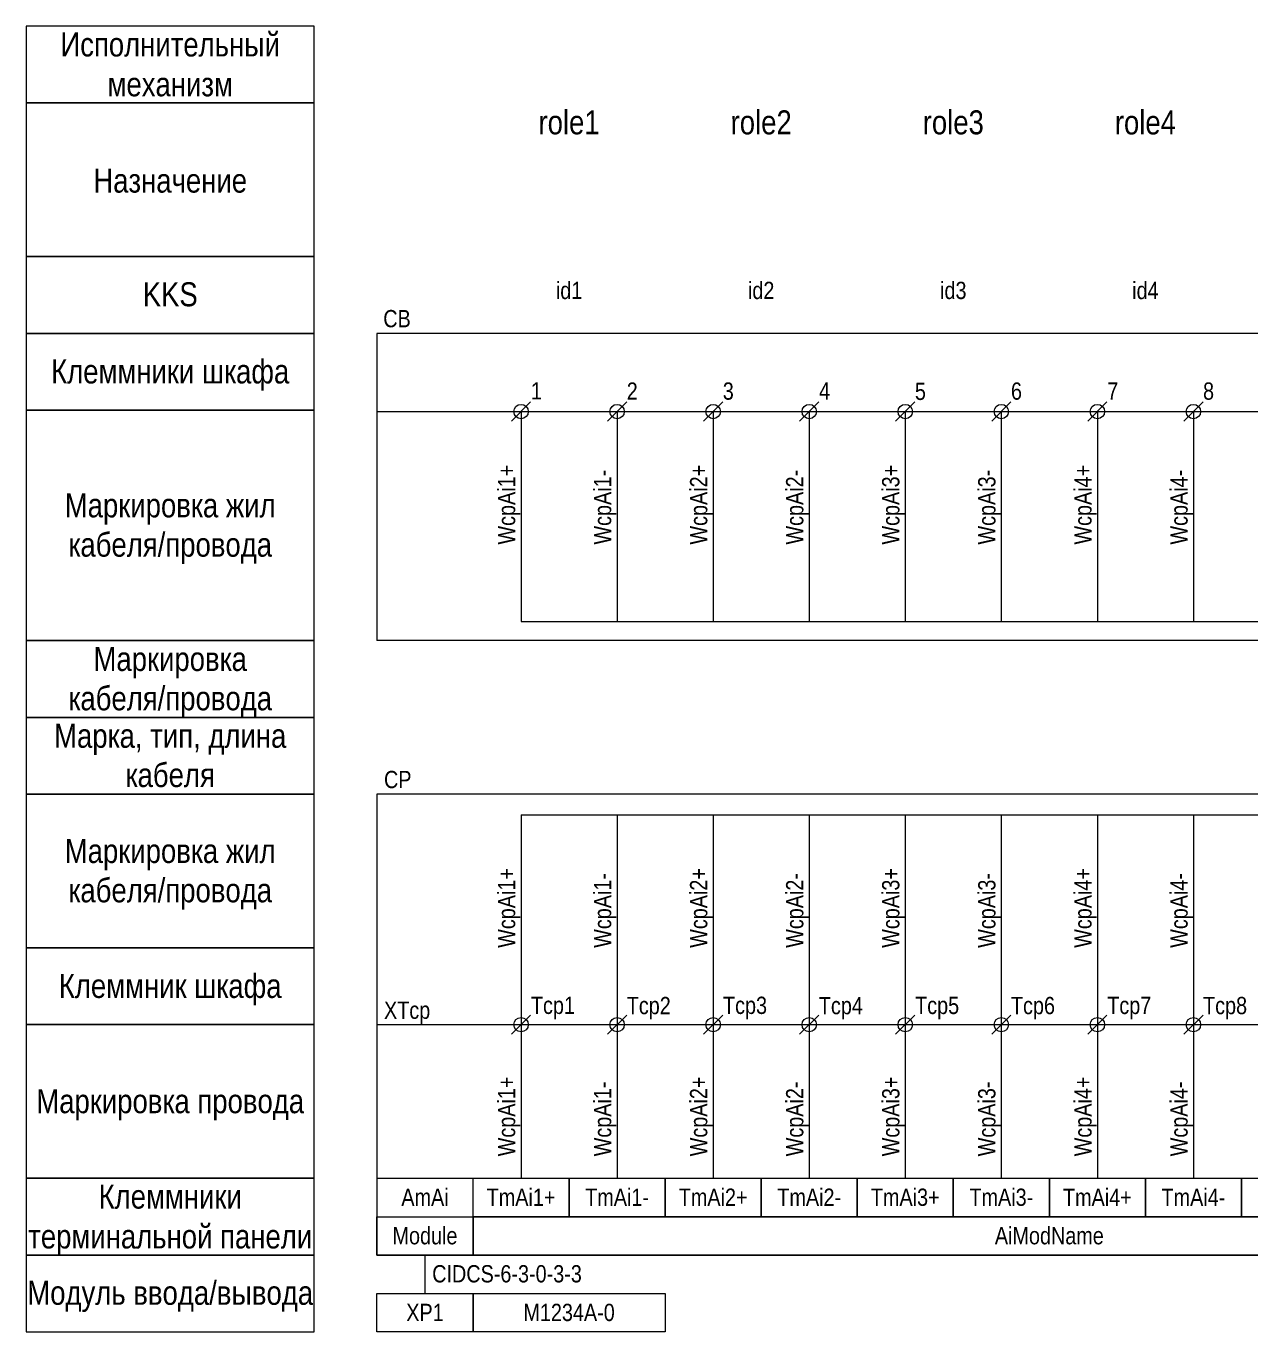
# Model space of a CAD drawing. Header units: millimetres. Extents: x 20 to 329, y -141 to -5.
# Drawn here: x 20 to 147.5, y -141 to -5 of the extents above; entities that cross this region are included whole.
import ezdxf

# ---------------------------------------------------------------- set-up
doc = ezdxf.new("R2010")
doc.units = ezdxf.units.MM
doc.header["$MEASUREMENT"] = 0
doc.linetypes.add('1_1', pattern=[2000, 1000, -1000])
doc.linetypes.add('4_2_1_2', pattern=[6702.777624, 3527.777672, -1763.888836, 0, -1411.111116])
for name, color, linetype in [('cp_names', 7, 'Continuous'), ('cp_params_ai', 7, 'Continuous'), ('cp_params_di', 7, 'Continuous'), ('cp_static_ai', 7, 'Continuous'), ('cp_static_di', 7, 'Continuous'), ('cp_static_do', 7, 'Continuous'), ('id_names', 7, 'Continuous'), ('id_params_ai', 7, 'Continuous'), ('id_static_ai', 7, 'Continuous'), ('id_static_di', 7, 'Continuous')]:
    doc.layers.add(name, color=color, linetype=linetype)
doc.styles.add('СГЕНЕРИР_СТИЛЬ_1', font='')
doc.styles.get('СГЕНЕРИР_СТИЛЬ_1').set_extended_font_data('Arial Narrow')

msp = doc.modelspace()

# ---------------------------------------------------------------- linework, layer by layer
at = {"layer": 'cp_names', "color": 7, "linetype": 'Continuous', "lineweight": 15, "ltscale": 100}
for points in [[(20, -101), (50, -101), (50, -85), (20, -85)], [(20, -109), (50, -109), (50, -101), (20, -101)], [(20, -125), (50, -125), (50, -109), (20, -109)], [(20, -133), (50, -133), (50, -125), (20, -125)], [(20, -141), (50, -141), (50, -133), (20, -133)]]:
    msp.add_lwpolyline(points, close=True, dxfattribs=at)
at = {"layer": 'cp_static_ai', "color": 7, "linetype": 'Continuous', "lineweight": 15, "ltscale": 100}
for p, q in [((70.52577, -46.142885), (72.52577, -44.142885)), ((80.52577, -46.142885), (82.52577, -44.142885)), ((90.52577, -46.142885), (92.52577, -44.142885)), ((100.52577, -46.142885), (102.52577, -44.142885)), ((110.52577, -46.142885), (112.52577, -44.142885)), ((120.52577, -46.142885), (122.52577, -44.142885)), ((130.52577, -46.142885), (132.52577, -44.142885)), ((140.52577, -46.142885), (142.52577, -44.142885)), ((70.525773, -109.999996), (72.525773, -107.999996)), ((80.525773, -109.999996), (82.525773, -107.999996)), ((90.52577, -109.999996), (92.52577, -107.999996)), ((100.52577, -109.999996), (102.52577, -107.999996)), ((110.525766, -109.999996), (112.525766, -107.999996)), ((120.525766, -109.999996), (122.525766, -107.999996)), ((130.525763, -109.999996), (132.525763, -107.999996)), ((140.525763, -109.999996), (142.525763, -107.999996)), ((71.525773, -108.999996), (71.525773, -125)), ((81.525773, -108.999996), (81.525773, -125)), ((91.52577, -108.999996), (91.52577, -125)), ((101.52577, -108.999996), (101.52577, -125)), ((111.525766, -108.999996), (111.525766, -125)), ((121.525766, -108.999996), (121.525766, -125)), ((131.525763, -108.999996), (131.525763, -125)), ((141.525763, -108.999996), (141.525763, -125)), ((56.525773, -125), (329.325188, -125)), ((56.525773, -133), (329.325188, -133))]:
    msp.add_line(p, q, dxfattribs=at)
at = {"layer": 'cp_static_ai', "color": 7, "linetype": '1_1', "lineweight": 15, "ltscale": 100}
for p, q in [((329.325188, -85), (56.525773, -85)), ((56.525773, -85), (56.525773, -133))]:
    msp.add_line(p, q, dxfattribs=at)
at = {"layer": 'cp_static_ai', "color": 7, "linetype": 'Continuous', "lineweight": 15, "ltscale": 100}
for points in [[(66.525773, -125), (76.525773, -125), (76.525773, -129), (66.525773, -129)], [(76.525773, -125), (86.525773, -125), (86.525773, -129), (76.525773, -129)], [(86.52577, -125), (96.52577, -125), (96.52577, -129), (86.52577, -129)], [(96.52577, -125), (106.52577, -125), (106.52577, -129), (96.52577, -129)], [(106.525766, -125), (116.525766, -125), (116.525766, -129), (106.525766, -129)], [(116.525766, -125), (126.525766, -125), (126.525766, -129), (116.525766, -129)], [(126.525763, -125), (136.525763, -125), (136.525763, -129), (126.525763, -129)], [(136.525763, -125), (146.525763, -125), (146.525763, -129), (136.525763, -129)], [(146.52576, -125), (156.52576, -125), (156.52576, -129), (146.52576, -129)], [(66.525773, -129), (186.525753, -129), (186.525753, -133), (66.525773, -133)]]:
    msp.add_lwpolyline(points, close=True, dxfattribs=at)
for centre in [(71.52577, -45.142885), (81.52577, -45.142885), (91.52577, -45.142885), (101.52577, -45.142885), (111.52577, -45.142885), (121.52577, -45.142885), (131.52577, -45.142885), (141.52577, -45.142885), (71.525773, -108.999996), (81.525773, -108.999996), (91.52577, -108.999996), (101.52577, -108.999996), (111.525766, -108.999996), (121.525766, -108.999996), (131.525763, -108.999996), (141.525763, -108.999996)]:
    msp.add_circle(centre, 0.75, dxfattribs=at)
at = {"layer": 'cp_static_di', "color": 7, "linetype": '4_2_1_2', "lineweight": 15, "ltscale": 100}
for p, q in [((56.525773, -45.142885), (319.325188, -45.142885)), ((56.525773, -109), (319.325188, -109))]:
    msp.add_line(p, q, dxfattribs=at)
at = {"layer": 'cp_static_di', "color": 7, "linetype": 'Continuous', "lineweight": 15, "ltscale": 100}
for p, q in [((71.52577, -45.142885), (71.525771, -66.999962)), ((81.52577, -45.142885), (81.525771, -66.999962)), ((91.525766, -45.142885), (91.525768, -66.999962)), ((101.525766, -45.142885), (101.525768, -66.999962)), ((111.525763, -45.142885), (111.525765, -66.999962)), ((121.525763, -45.142885), (121.525765, -66.999962)), ((131.52576, -45.142885), (131.525761, -66.999962)), ((141.52576, -45.142885), (141.525761, -66.999962)), ((71.525771, -87.142919), (71.525773, -108.999996)), ((71.525771, -87.142919), (311.525735, -87.142919)), ((81.525771, -87.142919), (81.525773, -108.999996)), ((91.525768, -87.142919), (91.52577, -108.999996)), ((101.525768, -87.142919), (101.52577, -108.999996)), ((111.525765, -87.142919), (111.525766, -108.999996)), ((121.525765, -87.142919), (121.525766, -108.999996)), ((131.525761, -87.142919), (131.525763, -108.999996)), ((141.525761, -87.142919), (141.525763, -108.999996))]:
    msp.add_line(p, q, dxfattribs=at)
at = {"layer": 'cp_static_do', "color": 7, "linetype": 'Continuous', "lineweight": 15, "ltscale": 100}
msp.add_line((61.525773, -133), (61.525773, -137), dxfattribs=at)
for points in [[(66.525773, -133), (56.525773, -133), (56.525773, -129), (66.525773, -129)], [(66.525773, -141), (56.525773, -141), (56.525773, -137), (66.525773, -137)], [(66.525773, -137), (86.525773, -137), (86.525773, -141), (66.525773, -141)]]:
    msp.add_lwpolyline(points, close=True, dxfattribs=at)
at = {"layer": 'id_names', "color": 7, "linetype": 'Continuous', "lineweight": 15, "ltscale": 100}
for points in [[(20, -13), (50, -13), (50, -5), (20, -5)], [(20, -29), (50, -29), (50, -13), (20, -13)], [(20, -37), (50, -37), (50, -29), (20, -29)], [(20, -45), (50, -45), (50, -37), (20, -37)], [(20, -69), (50, -69), (50, -45), (20, -45)], [(20, -77), (50, -77), (50, -69), (20, -69)], [(20, -85), (50, -85), (50, -77), (20, -77)]]:
    msp.add_lwpolyline(points, close=True, dxfattribs=at)
at = {"layer": 'id_static_ai', "color": 7, "linetype": '1_1', "lineweight": 15, "ltscale": 100}
for p, q in [((56.525773, -37), (56.525773, -69)), ((319.325188, -37), (56.525773, -37)), ((319.325188, -69), (56.525773, -69))]:
    msp.add_line(p, q, dxfattribs=at)
at = {"layer": 'id_static_ai', "color": 7, "linetype": 'Continuous', "lineweight": 15, "ltscale": 100}
msp.add_line((71.525771, -66.999962), (311.525735, -66.999962), dxfattribs=at)

# ---------------------------------------------------------------- texts
at = {"layer": 'cp_names', "color": 7, "linetype": 'Continuous', "lineweight": 15, "insert": (35, -89.664115), "char_height": 2.5, "attachment_point": 2, "line_spacing_factor": 0.982786, "style": 'СГЕНЕРИР_СТИЛЬ_1'}
msp.add_mtext('\\A1;{\\pqc;\\fArial Narrow|b0|i0|c204|p34;Маркировка жил\\P\\pqc;\\fArial Narrow|b0|i0|c204|p34;кабеля/провода}', dxfattribs=at)
at = {"layer": 'cp_names', "color": 7, "linetype": 'Continuous', "lineweight": 15, "char_height": 2.5, "attachment_point": 2, "style": 'СГЕНЕРИР_СТИЛЬ_1'}
for s, insert in [('\\A1;{\\pqc;\\fArial Narrow|b0|i0|c204|p34;Клеммник\\fArial Narrow|b0|i0|c204|p34; шкафа}', (35, -103.717757)), ('\\A1;{\\pqc;\\fArial Narrow|b0|i0|c204|p34;Маркировка \\fArial Narrow|b0|i0|c204|p34;провода}', (35, -115.722933)), ('\\A1;{\\pqc;\\fArial Narrow|b0|i0|c204|p34;Модуль ввода/вывода}', (35.000029, -135.680589))]:
    msp.add_mtext(s, dxfattribs=dict(at, insert=insert))
at = {"layer": 'cp_names', "color": 7, "linetype": 'Continuous', "lineweight": 15, "insert": (35, -125.658923), "char_height": 2.5, "width": 30, "attachment_point": 2, "line_spacing_factor": 0.996518, "style": 'СГЕНЕРИР_СТИЛЬ_1'}
msp.add_mtext('\\A1;{\\pqc;\\fArial Narrow|b0|i0|c204|p34;Клеммник\\fArial Narrow|b0|i0|c204|p34;и терминальной панели}', dxfattribs=at)
at = {"layer": 'cp_params_ai', "color": 7, "linetype": 'Continuous', "lineweight": 15, "char_height": 1.8, "attachment_point": 1, "rotation": 90, "style": 'СГЕНЕРИР_СТИЛЬ_1'}
for s, insert in [('\\A1;{\\pql;\\fArial Narrow|b0|i0|c204|p34;WcpAi1\\fArial Narrow|b0|i0|c204|p34;+}', (69.116312, -58.999961)), ('\\A1;{\\pql;\\fArial Narrow|b0|i0|c204|p34;Wcp\\fArial Narrow|b0|i0|c204|p34;Ai\\fArial Narrow|b0|i0|c204|p34;1-}', (79.116307, -58.999961)), ('\\A1;{\\pql;\\fArial Narrow|b0|i0|c204|p34;WcpAi\\fArial Narrow|b0|i0|c204|p34;2\\fArial Narrow|b0|i0|c204|p34;+}', (89.116308, -58.999961)), ('\\A1;{\\pql;\\fArial Narrow|b0|i0|c204|p34;WcpAi\\fArial Narrow|b0|i0|c204|p34;2\\fArial Narrow|b0|i0|c204|p34;-}', (99.116304, -58.999961)), ('\\A1;{\\pql;\\fArial Narrow|b0|i0|c204|p34;WcpAi\\fArial Narrow|b0|i0|c204|p34;3\\fArial Narrow|b0|i0|c204|p34;+}', (109.116305, -58.999961)), ('\\A1;{\\pql;\\fArial Narrow|b0|i0|c204|p34;WcpAi\\fArial Narrow|b0|i0|c204|p34;3\\fArial Narrow|b0|i0|c204|p34;-}', (119.116301, -58.999961)), ('\\A1;{\\pql;\\fArial Narrow|b0|i0|c204|p34;WcpAi\\fArial Narrow|b0|i0|c204|p34;4\\fArial Narrow|b0|i0|c204|p34;+}', (129.123925, -58.999961)), ('\\A1;{\\pql;\\fArial Narrow|b0|i0|c204|p34;WcpAi\\fArial Narrow|b0|i0|c204|p34;4\\fArial Narrow|b0|i0|c204|p34;-}', (139.123921, -58.999961)), ('\\A1;{\\pql;\\fArial Narrow|b0|i0|c204|p34;WcpAi1\\fArial Narrow|b0|i0|c204|p34;+}', (69.116313, -100.999995)), ('\\A1;{\\pql;\\fArial Narrow|b0|i0|c204|p34;Wcp\\fArial Narrow|b0|i0|c204|p34;Ai\\fArial Narrow|b0|i0|c204|p34;1-}', (79.116309, -100.999995)), ('\\A1;{\\pql;\\fArial Narrow|b0|i0|c204|p34;WcpAi\\fArial Narrow|b0|i0|c204|p34;2\\fArial Narrow|b0|i0|c204|p34;+}', (89.11631, -100.999995)), ('\\A1;{\\pql;\\fArial Narrow|b0|i0|c204|p34;WcpAi\\fArial Narrow|b0|i0|c204|p34;2\\fArial Narrow|b0|i0|c204|p34;-}', (99.116306, -100.999995)), ('\\A1;{\\pql;\\fArial Narrow|b0|i0|c204|p34;WcpAi\\fArial Narrow|b0|i0|c204|p34;3\\fArial Narrow|b0|i0|c204|p34;+}', (109.116307, -100.999995)), ('\\A1;{\\pql;\\fArial Narrow|b0|i0|c204|p34;WcpAi\\fArial Narrow|b0|i0|c204|p34;3\\fArial Narrow|b0|i0|c204|p34;-}', (119.116302, -100.999995)), ('\\A1;{\\pql;\\fArial Narrow|b0|i0|c204|p34;WcpAi\\fArial Narrow|b0|i0|c204|p34;4\\fArial Narrow|b0|i0|c204|p34;+}', (129.123927, -100.999995)), ('\\A1;{\\pql;\\fArial Narrow|b0|i0|c204|p34;WcpAi\\fArial Narrow|b0|i0|c204|p34;4\\fArial Narrow|b0|i0|c204|p34;-}', (139.123923, -100.999995)), ('\\A1;{\\pql;\\fArial Narrow|b0|i0|c204|p34;WcpAi1\\fArial Narrow|b0|i0|c204|p34;+}', (69.116313, -122.715373)), ('\\A1;{\\pql;\\fArial Narrow|b0|i0|c204|p34;Wcp\\fArial Narrow|b0|i0|c204|p34;Ai\\fArial Narrow|b0|i0|c204|p34;1-}', (79.116309, -122.715373)), ('\\A1;{\\pql;\\fArial Narrow|b0|i0|c204|p34;WcpAi\\fArial Narrow|b0|i0|c204|p34;2\\fArial Narrow|b0|i0|c204|p34;+}', (89.11631, -122.715373)), ('\\A1;{\\pql;\\fArial Narrow|b0|i0|c204|p34;WcpAi\\fArial Narrow|b0|i0|c204|p34;2\\fArial Narrow|b0|i0|c204|p34;-}', (99.116306, -122.715373)), ('\\A1;{\\pql;\\fArial Narrow|b0|i0|c204|p34;WcpAi\\fArial Narrow|b0|i0|c204|p34;3\\fArial Narrow|b0|i0|c204|p34;+}', (109.116307, -122.715373)), ('\\A1;{\\pql;\\fArial Narrow|b0|i0|c204|p34;Wcp\\fArial Narrow|b0|i0|c204|p34;Ai\\fArial Narrow|b0|i0|c204|p34;3-}', (119.116302, -122.715373)), ('\\A1;{\\pql;\\fArial Narrow|b0|i0|c204|p34;WcpAi\\fArial Narrow|b0|i0|c204|p34;4\\fArial Narrow|b0|i0|c204|p34;+}', (129.123927, -122.715373)), ('\\A1;{\\pql;\\fArial Narrow|b0|i0|c204|p34;Wcp\\fArial Narrow|b0|i0|c204|p34;Ai\\fArial Narrow|b0|i0|c204|p34;4-}', (139.123923, -122.715373))]:
    msp.add_mtext(s, dxfattribs=dict(at, insert=insert))
at = {"layer": 'cp_params_ai', "color": 7, "linetype": 'Continuous', "lineweight": 15, "char_height": 1.8, "style": 'СГЕНЕРИР_СТИЛЬ_1'}
for s, insert, attachment_point in [('\\A1;{\\pql;\\fArial Narrow|b0|i0|c204|p34;CP}', (57.259036, -82.566398), 1), ('\\A1;{\\pql;\\fArial Narrow|b0|i0|c204|p34;Tcp\\fArial Narrow|b0|i0|c204|p34;3}', (92.552627, -106.087352), 1), ('\\A1;{\\pql;\\fArial Narrow|b0|i0|c204|p34;XTcp}', (57.259036, -106.598162), 1), ('\\A1;{\\pql;\\fArial Narrow|b0|i0|c204|p34;Tcp1}', (72.55263, -106.087352), 1), ('\\A1;{\\pql;\\fArial Narrow|b0|i0|c204|p34;Tcp\\fArial Narrow|b0|i0|c204|p34;2}', (82.528954, -106.111029), 1), ('\\A1;{\\pql;\\fArial Narrow|b0|i0|c204|p34;Tcp\\fArial Narrow|b0|i0|c204|p34;4}', (102.528951, -106.118652), 1), ('\\A1;{\\pql;\\fArial Narrow|b0|i0|c204|p34;Tcp\\fArial Narrow|b0|i0|c204|p34;5}', (112.552624, -106.094976), 1), ('\\A1;{\\pql;\\fArial Narrow|b0|i0|c204|p34;Tcp\\fArial Narrow|b0|i0|c204|p34;6}', (122.528947, -106.111029), 1), ('\\A1;{\\pql;\\fArial Narrow|b0|i0|c204|p34;Tcp\\fArial Narrow|b0|i0|c204|p34;7}', (132.55262, -106.094976), 1), ('\\A1;{\\pql;\\fArial Narrow|b0|i0|c204|p34;Tcp\\fArial Narrow|b0|i0|c204|p34;8}', (142.528944, -106.111029), 1), ('\\A1;{\\pqc;\\fArial Narrow|b0|i0|c204|p34;Tm\\fArial Narrow|b0|i0|c204|p34;Ai\\fArial Narrow|b0|i0|c204|p34;1+}', (71.525773, -126.072897), 2), ('\\A1;{\\pqc;\\fArial Narrow|b0|i0|c204|p34;Tm\\fArial Narrow|b0|i0|c204|p34;Ai\\fArial Narrow|b0|i0|c204|p34;1-}', (81.525773, -126.072897), 2), ('\\A1;{\\pqc;\\fArial Narrow|b0|i0|c204|p34;Tm\\fArial Narrow|b0|i0|c204|p34;Ai\\fArial Narrow|b0|i0|c204|p34;2+}', (91.52577, -126.072893), 2), ('\\A1;{\\pqc;\\fArial Narrow|b0|i0|c204|p34;Tm\\fArial Narrow|b0|i0|c204|p34;Ai\\fArial Narrow|b0|i0|c204|p34;2-}', (101.52577, -126.072893), 2), ('\\A1;{\\pqc;\\fArial Narrow|b0|i0|c204|p34;Tm\\fArial Narrow|b0|i0|c204|p34;Ai\\fArial Narrow|b0|i0|c204|p34;3+}', (111.525766, -126.072893), 2), ('\\A1;{\\pqc;\\fArial Narrow|b0|i0|c204|p34;Tm\\fArial Narrow|b0|i0|c204|p34;Ai\\fArial Narrow|b0|i0|c204|p34;3-}', (121.525766, -126.072893), 2), ('\\A1;{\\pqc;\\fArial Narrow|b0|i0|c204|p34;Tm\\fArial Narrow|b0|i0|c204|p34;Ai\\fArial Narrow|b0|i0|c204|p34;4+}', (131.525763, -126.080517), 2), ('\\A1;{\\pqc;\\fArial Narrow|b0|i0|c204|p34;Tm\\fArial Narrow|b0|i0|c204|p34;Ai\\fArial Narrow|b0|i0|c204|p34;4-}', (141.525763, -126.080517), 2), ('\\A1;{\\pqc;\\fArial Narrow|b0|i0|c204|p34;AiModName}', (126.525763, -130.080512), 2)]:
    msp.add_mtext(s, dxfattribs=dict(at, insert=insert, attachment_point=attachment_point))
at = {"layer": 'cp_params_di', "color": 7, "linetype": 'Continuous', "lineweight": 15, "char_height": 1.8, "style": 'СГЕНЕРИР_СТИЛЬ_1'}
for s, insert, attachment_point in [('\\A1;{\\pql;\\fArial Narrow|b0|i0|c204|p34;CB}', (57.181387, -34.566396), 1), ('\\A1;{\\pqc;\\fArial Narrow|b0|i0|c204|p34;Am\\fArial Narrow|b0|i0|c204|p34;A\\fArial Narrow|b0|i0|c204|p34;i}', (61.525773, -126.080517), 2)]:
    msp.add_mtext(s, dxfattribs=dict(at, insert=insert, attachment_point=attachment_point))
at = {"layer": 'cp_static_ai', "color": 7, "linetype": 'Continuous', "lineweight": 15, "char_height": 1.8, "attachment_point": 1, "style": 'СГЕНЕРИР_СТИЛЬ_1'}
for s, insert in [('\\A1;{\\pql;\\fArial Narrow|b0|i0|c204|p34;1}', (72.55263, -42.087352)), ('\\A1;{\\pql;\\fArial Narrow|b0|i0|c204|p34;2}', (82.528954, -42.111029)), ('\\A1;{\\pql;\\fArial Narrow|b0|i0|c204|p34;\\fArial Narrow|b0|i0|c204|p34;\\fArial Narrow|b0|i0|c204|p34;3}', (92.528954, -42.111029)), ('\\A1;{\\pql;\\fArial Narrow|b0|i0|c204|p34;\\fArial Narrow|b0|i0|c204|p34;\\fArial Narrow|b0|i0|c204|p34;4}', (102.55263, -42.094976)), ('\\A1;{\\pql;\\fArial Narrow|b0|i0|c204|p34;\\fArial Narrow|b0|i0|c204|p34;\\fArial Narrow|b0|i0|c204|p34;5}', (112.528954, -42.138135)), ('\\A1;{\\pql;\\fArial Narrow|b0|i0|c204|p34;\\fArial Narrow|b0|i0|c204|p34;\\fArial Narrow|b0|i0|c204|p34;6}', (122.528954, -42.111029)), ('\\A1;{\\pql;\\fArial Narrow|b0|i0|c204|p34;\\fArial Narrow|b0|i0|c204|p34;7}', (132.55263, -42.114458)), ('\\A1;{\\pql;\\fArial Narrow|b0|i0|c204|p34;\\fArial Narrow|b0|i0|c204|p34;8}', (142.528954, -42.111029))]:
    msp.add_mtext(s, dxfattribs=dict(at, insert=insert))
at = {"layer": 'cp_static_do', "color": 7, "linetype": 'Continuous', "lineweight": 15, "char_height": 1.8, "attachment_point": 2, "style": 'СГЕНЕРИР_СТИЛЬ_1'}
for s, insert in [('\\A1;{\\pqc;\\fArial Narrow|b0|i0|c204|p34;Module}', (61.525773, -130.080516)), ('\\A1;{\\pqc;\\fArial Narrow|b0|i0|c204|p34;XP1}', (61.525773, -138.072891)), ('\\A1;{\\pqc;\\fArial Narrow|b0|i0|c204|p34;M12\\fArial Narrow|b0|i0|c204|p34;34A\\fArial Narrow|b0|i0|c204|p34;-0}', (76.525773, -138.0729))]:
    msp.add_mtext(s, dxfattribs=dict(at, insert=insert))
at = {"layer": 'id_names', "color": 7, "linetype": 'Continuous', "lineweight": 15, "char_height": 2.5, "attachment_point": 2, "style": 'СГЕНЕРИР_СТИЛЬ_1'}
for s, insert, line_spacing_factor in [('\\A1;{\\pqc;\\fArial Narrow|b0|i0|c204|p34;Исполнительный\\P\\pqc;\\fArial Narrow|b0|i0|c204|p34;механизм}', (35, -5.664115), 0.994649), ('\\A1;{\\pqc;\\fArial Narrow|b0|i0|c204|p34;Маркировка жил\\P\\pqc;\\fArial Narrow|b0|i0|c204|p34;кабеля/провода}', (35, -53.664115), 0.982786), ('\\A1;{\\pqc;\\fArial Narrow|b0|i0|c204|p34;Маркировка\\P\\pqc;\\fArial Narrow|b0|i0|c204|p34;кабеля/провода}', (35, -69.664113), 0.982786), ('\\A1;{\\pqc;\\fArial Narrow|b0|i0|c204|p34;Марка, тип\\fArial Narrow|b0|i0|c204|p34;, длина\\P\\pqc;\\fArial Narrow|b0|i0|c204|p34;кабеля}', (35, -77.664115), 0.98101)]:
    msp.add_mtext(s, dxfattribs=dict(at, insert=insert, line_spacing_factor=line_spacing_factor))
for s, insert in [('\\A1;{\\pqc;\\fArial Narrow|b0|i0|c204|p34;Назначение}', (35, -19.840591)), ('\\A1;{\\pqc;\\fArial Narrow|b0|i0|c204|p34;KKS}', (35, -31.678817)), ('\\A1;{\\pqc;\\fArial Narrow|b0|i0|c204|p34;Клеммники шкафа}', (35, -39.717755))]:
    msp.add_mtext(s, dxfattribs=dict(at, insert=insert))
at = {"layer": 'id_params_ai', "color": 7, "linetype": 'Continuous', "lineweight": 15, "width": 18, "attachment_point": 2, "style": 'СГЕНЕРИР_СТИЛЬ_1'}
for s, insert, char_height in [('\\A1;{\\pqc;\\fArial Narrow|b0|i0|c204|p34;role\\fArial Narrow|b0|i0|c204|p34;1}', (76.525773, -13.771176), 2.5), ('\\A1;{\\pqc;\\fArial Narrow|b0|i0|c204|p34;role\\fArial Narrow|b0|i0|c204|p34;2}', (96.525773, -13.771176), 2.5), ('\\A1;{\\pqc;\\fArial Narrow|b0|i0|c204|p34;role\\fArial Narrow|b0|i0|c204|p34;3}', (116.525773, -13.771176), 2.5), ('\\A1;{\\pqc;\\fArial Narrow|b0|i0|c204|p34;role\\fArial Narrow|b0|i0|c204|p34;4}', (136.525773, -13.781765), 2.5), ('\\A1;{\\pqc;\\fArial Narrow|b0|i0|c204|p34;id\\fArial Narrow|b0|i0|c204|p34;1}', (76.525773, -31.625826), 1.8), ('\\A1;{\\pqc;\\fArial Narrow|b0|i0|c204|p34;id\\fArial Narrow|b0|i0|c204|p34;2}', (96.525773, -31.625826), 1.8), ('\\A1;{\\pqc;\\fArial Narrow|b0|i0|c204|p34;id\\fArial Narrow|b0|i0|c204|p34;3}', (116.525773, -31.625826), 1.8), ('\\A1;{\\pqc;\\fArial Narrow|b0|i0|c204|p34;id\\fArial Narrow|b0|i0|c204|p34;4}', (136.525773, -31.63345), 1.8)]:
    msp.add_mtext(s, dxfattribs=dict(at, insert=insert, char_height=char_height))
at = {"layer": 'id_static_di', "color": 7, "linetype": 'Continuous', "lineweight": 15, "insert": (62.277566, -134.048751), "char_height": 1.8, "attachment_point": 1, "style": 'СГЕНЕРИР_СТИЛЬ_1'}
msp.add_mtext('\\A1;{\\pql;\\fArial Narrow|b0|i0|c204|p34;CIDC\\fArial Narrow|b0|i0|c204|p34;S\\fArial Narrow|b0|i0|c204|p34;-6-3-0-3-3}', dxfattribs=at)

doc.saveas('drawing.dxf')
